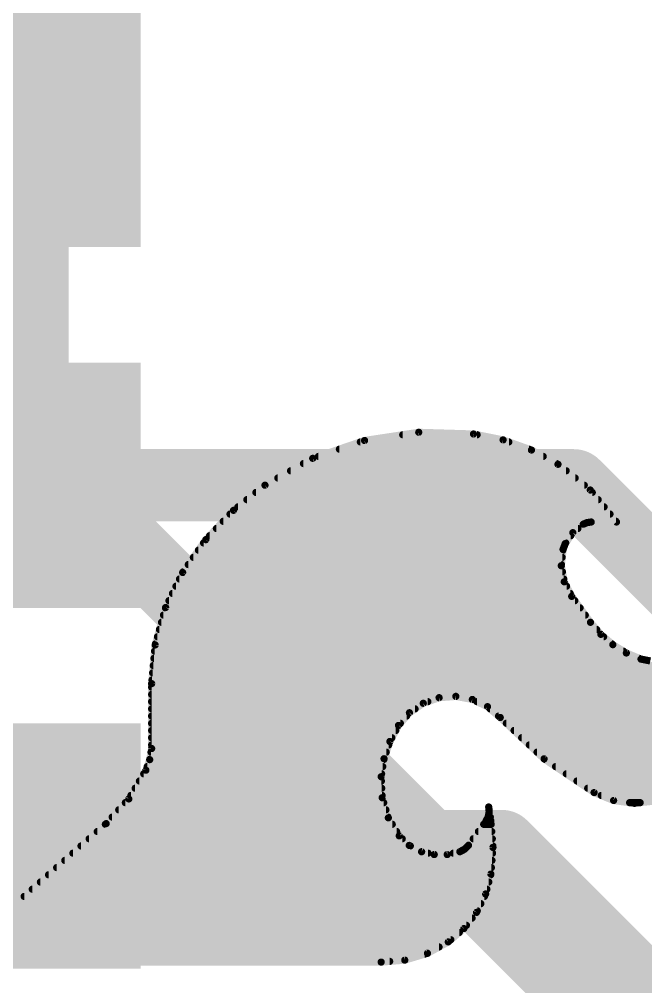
# Model space of a CAD drawing. Extents: x 0 to 108, y -13 to 32.
# Drawn here: x 16.464 to 18.668, y 12.84 to 16.245 of the extents above; entities that cross this region are included whole.
import ezdxf

# ---------------------------------------------------------------- set-up
doc = ezdxf.new("R2010")
doc.units = 0
for name, color, linetype in [('1', 12, 'CONTINUOUS'), ('16', 132, 'CONTINUOUS'), ('22', 40, 'CONTINUOUS'), ('29', 253, 'CONTINUOUS'), ('31', 253, 'CONTINUOUS')]:
    doc.layers.add(name, color=color, linetype=linetype)

# ---------------------------------------------------------------- blocks, each defined once
blk = doc.blocks.new('RECT')
blk.add_solid([(-0.5, -0.5), (0.5, -0.5), (-0.5, 0.5), (0.5, 0.5)])

msp = doc.modelspace()

# ---------------------------------------------------------------- linework, layer by layer
at = {"layer": '1', "const_width": 0.254}
for points in [[(18.415, 14.605), (15.7734, 14.605)], [(20.701, 12.319), (18.415, 14.605)], [(18.161, 13.335), (15.7734, 13.335)], [(18.923, 12.573), (18.161, 13.335)]]:
    msp.add_lwpolyline(points, dxfattribs=at)
at = {"layer": '1', "const_width": 0.127}
for points in [[(18.4599, 14.6499, 1), (18.3701, 14.5601)], [(18.415, 14.5415, 1), (18.415, 14.6685)], [(18.2059, 13.3799, 1), (18.1161, 13.2901)], [(18.161, 13.2715, 1), (18.161, 13.3985)]]:
    msp.add_lwpolyline(points, format="xyb", dxfattribs=at)
at = {"layer": '16', "const_width": 0.254}
for points in [[(16.51, 14.732), (16.51, 29.21)], [(18.923, 12.319), (16.51, 14.732)]]:
    msp.add_lwpolyline(points, dxfattribs=at)
at = {"layer": '16', "const_width": 0.127}
for points in [[(16.5549, 14.7769, 1), (16.4651, 14.6871)], [(16.4465, 14.732, 1), (16.5735, 14.732)]]:
    msp.add_lwpolyline(points, format="xyb", dxfattribs=at)
at = {"layer": '22', "const_width": 0.0254}
for points in [[(17.6784, 14.7625), (17.8691, 14.7913)], [(17.8127, 14.7828), (18.0745, 14.7828)], [(17.8691, 14.7913), (18.0619, 14.7853)], [(18.0619, 14.7853), (18.1659, 14.7646)], [(17.496, 14.6997), (17.6784, 14.7625)], [(17.6636, 14.7574), (18.1861, 14.7574)], [(18.1659, 14.7646), (18.2657, 14.7288)], [(17.3279, 14.605), (17.496, 14.6997)], [(17.5161, 14.7066), (18.3071, 14.7066)], [(17.5899, 14.732), (18.2569, 14.732)], [(18.2657, 14.7288), (18.3591, 14.6787)], [(17.4632, 14.6812), (18.3544, 14.6812)], [(18.3591, 14.6787), (18.4728, 14.5881)], [(17.4181, 14.6558), (18.3878, 14.6558)], [(17.2172, 14.5166), (17.3279, 14.605)], [(17.3279, 14.605), (18.4516, 14.605)], [(17.373, 14.6304), (18.4197, 14.6304)], [(17.2961, 14.5796), (18.4797, 14.5796)], [(18.4728, 14.5881), (18.5649, 14.4755)], [(17.2643, 14.5542), (18.5005, 14.5542)], [(17.12, 14.4134), (17.2172, 14.5166)], [(17.2048, 14.5034), (18.5421, 14.5034)], [(17.2325, 14.5288), (18.5213, 14.5288)], [(17.1809, 14.478), (18.5629, 14.478)], [(18.448, 14.4678), (18.4113, 14.4381)], [(18.4615, 14.4735), (18.448, 14.4678)], [(18.476, 14.4755), (18.4615, 14.4735)], [(18.5649, 14.4755), (18.476, 14.4755)], [(17.133, 14.4272), (18.4038, 14.4272)], [(17.1569, 14.4526), (18.4292, 14.4526)], [(18.4113, 14.4381), (18.3845, 14.3993)], [(17.0383, 14.2977), (17.12, 14.4134)], [(17.1118, 14.4018), (18.3862, 14.4018)], [(18.3845, 14.3993), (18.3769, 14.3789)], [(17.0939, 14.3764), (18.3766, 14.3764)], [(18.3769, 14.3789), (18.3708, 14.3217)], [(17.058, 14.3256), (18.3712, 14.3256)], [(17.0759, 14.351), (18.3739, 14.351)], [(16.9783, 14.1747), (17.0383, 14.2977)], [(17.0401, 14.3002), (18.3747, 14.3002)], [(18.3708, 14.3217), (18.3812, 14.2651)], [(17.0271, 14.2748), (18.3794, 14.2748)], [(18.3812, 14.2651), (18.4074, 14.2138)], [(17.0024, 14.224), (18.4022, 14.224)], [(17.0147, 14.2494), (18.3892, 14.2494)], [(16.99, 14.1986), (18.4184, 14.1986)], [(18.4074, 14.2138), (18.4734, 14.1224)], [(16.9415, 14.0428), (16.9783, 14.1747)], [(16.9779, 14.1732), (18.4367, 14.1732)], [(16.9637, 14.1224), (18.4734, 14.1224)], [(16.9708, 14.1478), (18.4551, 14.1478)], [(18.4734, 14.1224), (18.5098, 14.08)], [(16.9566, 14.097), (18.4952, 14.097)], [(16.9495, 14.0716), (18.5196, 14.0716)], [(18.5098, 14.08), (18.5522, 14.0437)], [(16.9291, 13.9065), (16.9415, 14.0428)], [(16.9395, 14.0208), (18.5893, 14.0208)], [(16.9424, 14.0462), (18.5493, 14.0462)], [(18.5522, 14.0437), (18.5997, 14.0144)], [(16.9372, 13.9954), (18.6452, 13.9954)], [(18.5997, 14.0144), (18.6512, 13.9929)], [(18.6512, 13.9929), (18.6839, 13.9864)], [(16.9349, 13.97), (19.0211, 13.97)], [(16.9303, 13.9192), (19.019, 13.9192)], [(16.9326, 13.9446), (19.0209, 13.9446)], [(16.9291, 13.6779), (16.9291, 13.9065)], [(16.9291, 13.8938), (19.0171, 13.8938)], [(16.9291, 13.8684), (19.0142, 13.8684)], [(17.9407, 13.857), (17.885, 13.8374)], [(17.9996, 13.8616), (17.9407, 13.857)], [(18.0577, 13.8509), (17.9996, 13.8616)], [(18.111, 13.8254), (18.0577, 13.8509)], [(16.9291, 13.843), (17.9009, 13.843)], [(16.9291, 13.8176), (17.8561, 13.8176)], [(17.885, 13.8374), (17.8363, 13.804)], [(18.0741, 13.843), (19.0072, 13.843)], [(18.1559, 13.7871), (18.111, 13.8254)], [(18.1201, 13.8176), (19.0002, 13.8176)], [(16.9291, 13.7922), (17.8261, 13.7922)], [(17.8363, 13.804), (17.7978, 13.7592)], [(18.1499, 13.7922), (18.9932, 13.7922)], [(18.3103, 13.6416), (18.1559, 13.7871)], [(16.9291, 13.7668), (17.8043, 13.7668)], [(17.7978, 13.7592), (17.7674, 13.7028)], [(18.1774, 13.7668), (18.9813, 13.7668)], [(16.9291, 13.7414), (17.7882, 13.7414)], [(16.9291, 13.716), (17.7745, 13.716)], [(18.2044, 13.7414), (18.9687, 13.7414)], [(18.2313, 13.716), (18.956, 13.716)], [(16.9223, 13.6389), (16.9291, 13.6779)], [(16.9291, 13.6906), (17.7633, 13.6906)], [(17.7674, 13.7028), (17.7469, 13.6421)], [(18.2583, 13.6906), (18.9389, 13.6906)], [(16.9269, 13.6652), (17.7547, 13.6652)], [(18.2853, 13.6652), (18.9205, 13.6652)], [(16.9088, 13.6017), (16.9223, 13.6389)], [(16.9134, 13.6144), (17.7425, 13.6144)], [(16.9224, 13.6398), (17.7465, 13.6398)], [(17.7469, 13.6421), (17.7368, 13.5788)], [(18.4861, 13.523), (18.3103, 13.6416)], [(18.313, 13.6398), (18.9022, 13.6398)], [(18.3506, 13.6144), (18.8797, 13.6144)], [(16.8486, 13.5005), (16.9088, 13.6017)], [(16.9012, 13.589), (17.7384, 13.589)], [(17.7368, 13.5788), (17.7405, 13.5048)], [(18.3883, 13.589), (18.8556, 13.589)], [(16.8861, 13.5636), (17.7376, 13.5636)], [(18.4259, 13.5636), (18.8316, 13.5636)], [(16.8559, 13.5128), (17.7401, 13.5128)], [(16.871, 13.5382), (17.7388, 13.5382)], [(18.4636, 13.5382), (18.7961, 13.5382)], [(18.5548, 13.495), (18.4861, 13.523)], [(18.5112, 13.5128), (18.7514, 13.5128)], [(16.7691, 13.4137), (16.8486, 13.5005)], [(16.8366, 13.4874), (17.7458, 13.4874)], [(17.7405, 13.5048), (17.7621, 13.434)], [(18.6283, 13.4851), (18.5548, 13.495)], [(18.6112, 13.4874), (18.6482, 13.4874)], [(18.702, 13.4937), (18.6283, 13.4851)], [(16.8133, 13.462), (17.7535, 13.462)], [(18.1135, 13.4371), (18.117, 13.4545)], [(18.1153, 13.4722), (18.1229, 13.4239)], [(18.117, 13.4545), (18.1153, 13.4722)], [(18.1163, 13.462), (18.1169, 13.462)], [(16.2204, 12.9261), (16.7691, 13.4137)], [(16.7663, 13.4112), (17.7758, 13.4112)], [(16.7901, 13.4366), (17.7613, 13.4366)], [(17.7621, 13.434), (17.8003, 13.3706)], [(18.0442, 13.3375), (18.1051, 13.4214)], [(18.0977, 13.4112), (18.1239, 13.4112)], [(18.1051, 13.4214), (18.1135, 13.4371)], [(18.1133, 13.4366), (18.1209, 13.4366)], [(18.1229, 13.4239), (18.1303, 13.3299)], [(16.7377, 13.3858), (17.7911, 13.3858)], [(18.0793, 13.3858), (18.1259, 13.3858)], [(16.7091, 13.3604), (17.811, 13.3604)], [(17.8003, 13.3706), (17.8357, 13.3369)], [(18.0308, 13.3237), (18.0442, 13.3375)], [(18.0608, 13.3604), (18.1279, 13.3604)], [(16.652, 13.3096), (17.902, 13.3096)], [(16.6805, 13.335), (17.8394, 13.335)], [(17.8357, 13.3369), (17.8791, 13.3147)], [(17.8791, 13.3147), (17.9236, 13.3048)], [(17.9236, 13.3048), (17.9692, 13.3048)], [(17.9692, 13.3048), (18.0137, 13.3147)], [(17.9908, 13.3096), (18.1287, 13.3096)], [(18.0137, 13.3147), (18.0308, 13.3237)], [(18.0418, 13.335), (18.1299, 13.335)], [(18.1303, 13.3299), (18.1229, 13.2359)], [(16.6234, 13.2842), (18.1267, 13.2842)], [(16.5948, 13.2588), (18.1247, 13.2588)], [(18.1229, 13.2359), (18.1045, 13.166)], [(16.5376, 13.208), (18.1156, 13.208)], [(16.5662, 13.2334), (18.1222, 13.2334)], [(16.509, 13.1826), (18.1089, 13.1826)], [(16.4805, 13.1572), (18.1001, 13.1572)], [(18.1045, 13.166), (18.0724, 13.1012)], [(16.4233, 13.1064), (18.075, 13.1064)], [(16.4519, 13.1318), (18.0876, 13.1318)], [(18.0724, 13.1012), (18.028, 13.0442)], [(16.3947, 13.081), (18.0567, 13.081)], [(16.3661, 13.0556), (18.0369, 13.0556)], [(18.028, 13.0442), (17.973, 12.9972)], [(16.309, 13.0048), (17.9819, 13.0048)], [(16.3375, 13.0302), (18.0116, 13.0302)], [(17.973, 12.9972), (17.8998, 12.9571)], [(16.2804, 12.9794), (17.9405, 12.9794)], [(16.2232, 12.9286), (17.7667, 12.9286)], [(16.2518, 12.954), (17.8895, 12.954)], [(17.8199, 12.9331), (17.7368, 12.9261)], [(17.8998, 12.9571), (17.8199, 12.9331)], [(17.7368, 12.9261), (16.2204, 12.9261)]]:
    msp.add_lwpolyline(points, dxfattribs=at)
at = {"layer": '22', "const_width": 0.0127}
for points in [[(17.8127, 14.7891, 1), (17.8127, 14.7765)], [(17.8693, 14.7977, 1), (17.8689, 14.785)], [(17.87, 14.7851, 1), (17.8681, 14.7976)], [(18.0631, 14.7915, 1), (18.0607, 14.7791)], [(18.0617, 14.779, 1), (18.0621, 14.7916)], [(18.0745, 14.7765, 1), (18.0745, 14.7891)], [(17.6636, 14.7637, 1), (17.6636, 14.7511)], [(17.6774, 14.7688, 1), (17.6793, 14.7562)], [(17.6804, 14.7565, 1), (17.6763, 14.7685)], [(18.168, 14.7706, 1), (18.1637, 14.7587)], [(18.1646, 14.7584, 1), (18.1671, 14.7709)], [(18.1861, 14.7511, 1), (18.1861, 14.7637)], [(17.4991, 14.6941, 1), (17.4929, 14.7052)], [(17.5161, 14.7129, 1), (17.5161, 14.7003)], [(17.5899, 14.7384, 1), (17.5899, 14.7257)], [(18.2569, 14.7257, 1), (18.2569, 14.7384)], [(18.2687, 14.7344, 1), (18.2627, 14.7232)], [(18.2635, 14.7229, 1), (18.2678, 14.7348)], [(18.3071, 14.7003, 1), (18.3071, 14.7129)], [(17.4632, 14.6875, 1), (17.4632, 14.6749)], [(17.4939, 14.7057, 1), (17.498, 14.6937)], [(18.3631, 14.6837, 1), (18.3551, 14.6737)], [(18.3544, 14.6749, 1), (18.3544, 14.6875)], [(18.3561, 14.6731, 1), (18.3621, 14.6843)], [(17.4181, 14.6622, 1), (17.4181, 14.6495)], [(18.3878, 14.6495, 1), (18.3878, 14.6622)], [(17.3279, 14.6113, 1), (17.3279, 14.5987)], [(17.3248, 14.6105, 1), (17.331, 14.5995)], [(17.3319, 14.6, 1), (17.3239, 14.61)], [(17.373, 14.6367, 1), (17.373, 14.6241)], [(18.4197, 14.6241, 1), (18.4197, 14.6367)], [(18.4516, 14.5987, 1), (18.4516, 14.6113)], [(17.2961, 14.586, 1), (17.2961, 14.5733)], [(18.4777, 14.5921, 1), (18.4679, 14.584)], [(18.4689, 14.5831, 1), (18.4768, 14.593)], [(18.4797, 14.5733, 1), (18.4797, 14.586)], [(17.2643, 14.5606, 1), (17.2643, 14.5479)], [(18.5005, 14.5479, 1), (18.5005, 14.5606)], [(17.2048, 14.5098, 1), (17.2048, 14.4971)], [(17.2132, 14.5215, 1), (17.2212, 14.5116)], [(17.2218, 14.5122, 1), (17.2126, 14.5209)], [(17.2325, 14.5351, 1), (17.2325, 14.5225)], [(18.5213, 14.5225, 1), (18.5213, 14.5351)], [(18.5421, 14.4971, 1), (18.5421, 14.5098)], [(17.1809, 14.4844, 1), (17.1809, 14.4717)], [(18.4455, 14.4736, 1), (18.4505, 14.462)], [(18.452, 14.4629, 1), (18.444, 14.4727)], [(18.4606, 14.4798, 1), (18.4623, 14.4672)], [(18.464, 14.4677, 1), (18.459, 14.4794)], [(18.476, 14.4818, 1), (18.476, 14.4692)], [(18.4769, 14.4692, 1), (18.4751, 14.4818)], [(18.56, 14.4715, 1), (18.5698, 14.4795)], [(18.5629, 14.4717, 1), (18.5629, 14.4844)], [(18.5649, 14.4692, 1), (18.5649, 14.4818)], [(17.133, 14.4336, 1), (17.133, 14.4209)], [(17.1569, 14.4589, 1), (17.1569, 14.4463)], [(18.4038, 14.4209, 1), (18.4038, 14.4336)], [(18.4073, 14.4431, 1), (18.4153, 14.4332)], [(18.4165, 14.4345, 1), (18.4061, 14.4417)], [(18.4292, 14.4463, 1), (18.4292, 14.4589)], [(17.1118, 14.4082, 1), (17.1118, 14.3955)], [(17.1154, 14.4178, 1), (17.1247, 14.4091)], [(17.1252, 14.4098, 1), (17.1148, 14.4171)], [(18.3793, 14.4029, 1), (18.3897, 14.3957)], [(18.3905, 14.3971, 1), (18.3785, 14.4015)], [(18.3862, 14.3955, 1), (18.3862, 14.4082)], [(17.0939, 14.3827, 1), (17.0939, 14.3701)], [(18.3832, 14.3782, 1), (18.3706, 14.3796)], [(18.3709, 14.3811, 1), (18.3829, 14.3767)], [(18.3766, 14.3701, 1), (18.3766, 14.3827)], [(17.058, 14.332, 1), (17.058, 14.3193)], [(17.0759, 14.3574, 1), (17.0759, 14.3447)], [(18.3712, 14.3193, 1), (18.3712, 14.332)], [(18.3739, 14.3447, 1), (18.3739, 14.3574)], [(17.0331, 14.3014, 1), (17.0435, 14.294)], [(17.044, 14.2949, 1), (17.0326, 14.3005)], [(17.0401, 14.3065, 1), (17.0401, 14.2939)], [(18.377, 14.3228, 1), (18.3645, 14.3205)], [(18.3644, 14.3223, 1), (18.3771, 14.321)], [(18.3747, 14.2939, 1), (18.3747, 14.3065)], [(17.0271, 14.2812, 1), (17.0271, 14.2685)], [(18.3869, 14.268, 1), (18.3756, 14.2622)], [(18.375, 14.2639, 1), (18.3875, 14.2662)], [(18.3794, 14.2685, 1), (18.3794, 14.2812)], [(17.0024, 14.2303, 1), (17.0024, 14.2177)], [(17.0147, 14.2558, 1), (17.0147, 14.2431)], [(18.3892, 14.2431, 1), (18.3892, 14.2558)], [(18.4022, 14.2177, 1), (18.4022, 14.2303)], [(16.99, 14.205, 1), (16.99, 14.1923)], [(18.4125, 14.2175, 1), (18.4023, 14.2101)], [(18.4017, 14.2109, 1), (18.4131, 14.2167)], [(18.4184, 14.1923, 1), (18.4184, 14.205)], [(16.9779, 14.1796, 1), (16.9779, 14.1669)], [(16.9726, 14.1774, 1), (16.984, 14.1719)], [(16.9844, 14.173, 1), (16.9722, 14.1764)], [(18.4367, 14.1669, 1), (18.4367, 14.1796)], [(16.9637, 14.1288, 1), (16.9637, 14.1161)], [(16.9708, 14.1541, 1), (16.9708, 14.1415)], [(18.4551, 14.1415, 1), (18.4551, 14.1541)], [(18.4782, 14.1265, 1), (18.4686, 14.1183)], [(18.4734, 14.1161, 1), (18.4734, 14.1288)], [(16.9566, 14.1034, 1), (16.9566, 14.0907)], [(18.4683, 14.1187, 1), (18.4785, 14.1261)], [(18.4952, 14.0907, 1), (18.4952, 14.1034)], [(16.9495, 14.0779, 1), (16.9495, 14.0653)], [(18.5139, 14.0849, 1), (18.5057, 14.0752)], [(18.505, 14.0759, 1), (18.5146, 14.0842)], [(18.5196, 14.0653, 1), (18.5196, 14.0779)], [(16.9395, 14.0272, 1), (16.9395, 14.0145)], [(16.9478, 14.0422, 1), (16.9352, 14.0434)], [(16.9354, 14.0445, 1), (16.9476, 14.0411)], [(16.9424, 14.0526, 1), (16.9424, 14.0399)], [(18.5555, 14.0491, 1), (18.5489, 14.0383)], [(18.5481, 14.0389, 1), (18.5563, 14.0485)], [(18.5493, 14.0399, 1), (18.5493, 14.0526)], [(18.5893, 14.0145, 1), (18.5893, 14.0272)], [(16.9372, 14.0017, 1), (16.9372, 13.9891)], [(18.6021, 14.0202, 1), (18.5972, 14.0085)], [(18.5964, 14.009, 1), (18.603, 14.0198)], [(18.6524, 13.9991, 1), (18.65, 13.9867)], [(18.6452, 13.9891, 1), (18.6452, 14.0017)], [(18.6488, 13.987, 1), (18.6536, 13.9988)], [(16.9349, 13.9764, 1), (16.9349, 13.9637)], [(16.9303, 13.9255, 1), (16.9303, 13.9129)], [(16.9326, 13.951, 1), (16.9326, 13.9383)], [(16.9355, 13.9065, 1), (16.9228, 13.9065)], [(16.9228, 13.9071, 1), (16.9354, 13.9059)], [(16.9291, 13.9002, 1), (16.9291, 13.8875)], [(16.9291, 13.8748, 1), (16.9291, 13.8621)], [(17.9402, 13.8634, 1), (17.9412, 13.8507)], [(17.9428, 13.8511, 1), (17.9386, 13.863)], [(18.0007, 13.8679, 1), (17.9984, 13.8554)], [(18.0001, 13.8553, 1), (17.9991, 13.868)], [(18.0604, 13.8566, 1), (18.0549, 13.8451)], [(18.0565, 13.8446, 1), (18.0588, 13.8571)], [(16.9291, 13.8493, 1), (16.9291, 13.8367)], [(16.9291, 13.8239, 1), (16.9291, 13.8113)], [(17.8561, 13.8113, 1), (17.8561, 13.8239)], [(17.8829, 13.8434, 1), (17.8871, 13.8314)], [(17.8886, 13.8322, 1), (17.8814, 13.8426)], [(17.9009, 13.8367, 1), (17.9009, 13.8493)], [(18.0741, 13.8493, 1), (18.0741, 13.8367)], [(18.1151, 13.8303, 1), (18.1068, 13.8206)], [(18.1082, 13.8197, 1), (18.1137, 13.8312)], [(18.1201, 13.8239, 1), (18.1201, 13.8113)], [(16.9291, 13.7986, 1), (16.9291, 13.7859)], [(17.8261, 13.7859, 1), (17.8261, 13.7986)], [(17.8327, 13.8093, 1), (17.8398, 13.7988)], [(17.8411, 13.7999, 1), (17.8314, 13.8082)], [(18.1499, 13.7986, 1), (18.1499, 13.7859)], [(18.1603, 13.7917, 1), (18.1515, 13.7825)], [(18.1518, 13.7823, 1), (18.16, 13.7919)], [(16.9291, 13.7731, 1), (16.9291, 13.7605)], [(17.793, 13.7633, 1), (17.8026, 13.7551)], [(17.8034, 13.7562, 1), (17.7922, 13.7622)], [(17.8043, 13.7605, 1), (17.8043, 13.7731)], [(18.1774, 13.7731, 1), (18.1774, 13.7605)], [(16.9291, 13.7477, 1), (16.9291, 13.7351)], [(16.9291, 13.7224, 1), (16.9291, 13.7097)], [(17.7745, 13.7097, 1), (17.7745, 13.7224)], [(17.7882, 13.7351, 1), (17.7882, 13.7477)], [(18.2044, 13.7477, 1), (18.2044, 13.7351)], [(18.2313, 13.7224, 1), (18.2313, 13.7097)], [(16.9291, 13.6969, 1), (16.9291, 13.6843)], [(16.9354, 13.6768, 1), (16.9228, 13.679)], [(17.7618, 13.7058, 1), (17.773, 13.6998)], [(17.7734, 13.7008, 1), (17.7614, 13.7048)], [(17.7633, 13.6843, 1), (17.7633, 13.6969)], [(18.2583, 13.6969, 1), (18.2583, 13.6843)], [(16.9269, 13.6715, 1), (16.9269, 13.6589)], [(16.9228, 13.6779, 1), (16.9355, 13.6779)], [(17.7547, 13.6589, 1), (17.7547, 13.6715)], [(18.2853, 13.6715, 1), (18.2853, 13.6589)], [(16.9134, 13.6207, 1), (16.9134, 13.6081)], [(16.916, 13.64, 1), (16.9285, 13.6378)], [(16.9224, 13.6462, 1), (16.9224, 13.6335)], [(16.9282, 13.6368, 1), (16.9163, 13.6411)], [(17.7409, 13.6441, 1), (17.7529, 13.6401)], [(17.7531, 13.6411, 1), (17.7406, 13.6431)], [(17.7425, 13.6081, 1), (17.7425, 13.6207)], [(17.7465, 13.6335, 1), (17.7465, 13.6462)], [(18.3138, 13.6469, 1), (18.3067, 13.6364)], [(18.3059, 13.637, 1), (18.3146, 13.6462)], [(18.313, 13.6462, 1), (18.313, 13.6335)], [(18.3506, 13.6207, 1), (18.3506, 13.6081)], [(16.9012, 13.5953, 1), (16.9012, 13.5827)], [(16.9028, 13.6039, 1), (16.9148, 13.5995)], [(16.9143, 13.5985, 1), (16.9033, 13.6049)], [(17.7431, 13.5791, 1), (17.7305, 13.5785)], [(17.7384, 13.5827, 1), (17.7384, 13.5953)], [(18.3883, 13.5953, 1), (18.3883, 13.5827)], [(16.8861, 13.57, 1), (16.8861, 13.5573)], [(17.7305, 13.5798, 1), (17.7431, 13.5778)], [(17.7376, 13.5573, 1), (17.7376, 13.57)], [(18.4259, 13.57, 1), (18.4259, 13.5573)], [(16.8559, 13.5191, 1), (16.8559, 13.5065)], [(16.871, 13.5445, 1), (16.871, 13.5319)], [(17.7388, 13.5319, 1), (17.7388, 13.5445)], [(17.7401, 13.5065, 1), (17.7401, 13.5191)], [(18.4636, 13.5445, 1), (18.4636, 13.5319)], [(18.4885, 13.5289, 1), (18.4837, 13.5171)], [(18.4825, 13.5177, 1), (18.4897, 13.5283)], [(18.5112, 13.5191, 1), (18.5112, 13.5065)], [(16.8366, 13.4938, 1), (16.8366, 13.4811)], [(16.8432, 13.5038, 1), (16.8541, 13.4973)], [(16.8533, 13.4962, 1), (16.8439, 13.5048)], [(17.7465, 13.5067, 1), (17.7344, 13.503)], [(17.7341, 13.5045, 1), (17.7468, 13.5052)], [(17.7458, 13.4811, 1), (17.7458, 13.4938)], [(18.5557, 13.5013, 1), (18.554, 13.4887)], [(18.5524, 13.4892, 1), (18.5572, 13.5009)], [(18.6112, 13.4938, 1), (18.6112, 13.4811)], [(18.6276, 13.4914, 1), (18.6291, 13.4788)], [(18.6275, 13.4788, 1), (18.6292, 13.4914)], [(18.6482, 13.4811, 1), (18.6482, 13.4938)], [(16.8133, 13.4684, 1), (16.8133, 13.4557)], [(17.7535, 13.4557, 1), (17.7535, 13.4684)], [(18.1216, 13.4732, 1), (18.109, 13.4712)], [(18.1216, 13.4728, 1), (18.109, 13.4716)], [(18.1163, 13.4684, 1), (18.1163, 13.4557)], [(18.1232, 13.4532, 1), (18.1108, 13.4558)], [(18.1107, 13.4539, 1), (18.1233, 13.4551)], [(18.1169, 13.4557, 1), (18.1169, 13.4684)], [(16.7663, 13.4176, 1), (16.7663, 13.4049)], [(16.7644, 13.418, 1), (16.7738, 13.4094)], [(16.7733, 13.409, 1), (16.7649, 13.4184)], [(16.7901, 13.4429, 1), (16.7901, 13.4303)], [(17.7675, 13.4373, 1), (17.7566, 13.4307)], [(17.756, 13.4322, 1), (17.7682, 13.4359)], [(17.7613, 13.4303, 1), (17.7613, 13.4429)], [(17.7758, 13.4049, 1), (17.7758, 13.4176)], [(18.0977, 13.4176, 1), (18.0977, 13.4049)], [(18.0995, 13.4244, 1), (18.1107, 13.4184)], [(18.1102, 13.4177, 1), (18.1, 13.4251)], [(18.1133, 13.4429, 1), (18.1133, 13.4303)], [(18.1073, 13.4383, 1), (18.1197, 13.4358)], [(18.1191, 13.4341, 1), (18.1079, 13.4401)], [(18.1292, 13.4244, 1), (18.1166, 13.4234)], [(18.1166, 13.4229, 1), (18.1292, 13.4249)], [(18.1209, 13.4303, 1), (18.1209, 13.4429)], [(18.1239, 13.4049, 1), (18.1239, 13.4176)], [(16.7377, 13.3922, 1), (16.7377, 13.3795)], [(17.7911, 13.3795, 1), (17.7911, 13.3922)], [(18.0793, 13.3922, 1), (18.0793, 13.3795)], [(18.1259, 13.3795, 1), (18.1259, 13.3922)], [(16.7091, 13.3667, 1), (16.7091, 13.3541)], [(17.8047, 13.3752, 1), (17.7959, 13.366)], [(17.7949, 13.3673, 1), (17.8057, 13.3739)], [(17.811, 13.3541, 1), (17.811, 13.3667)], [(18.0487, 13.3331, 1), (18.0397, 13.3419)], [(18.0608, 13.3667, 1), (18.0608, 13.3541)], [(18.1279, 13.3541, 1), (18.1279, 13.3667)], [(16.652, 13.316, 1), (16.652, 13.3033)], [(16.6805, 13.3414, 1), (16.6805, 13.3287)], [(17.8385, 13.3426, 1), (17.8328, 13.3313)], [(17.8313, 13.3323, 1), (17.84, 13.3415)], [(17.8394, 13.3287, 1), (17.8394, 13.3414)], [(17.8805, 13.3209, 1), (17.8777, 13.3085)], [(17.8762, 13.309, 1), (17.882, 13.3204)], [(17.902, 13.3033, 1), (17.902, 13.316)], [(17.9236, 13.3111, 1), (17.9236, 13.2984)], [(17.9222, 13.2986, 1), (17.925, 13.311)], [(17.9678, 13.311, 1), (17.9706, 13.2986)], [(17.9692, 13.2984, 1), (17.9692, 13.3111)], [(17.9908, 13.316, 1), (17.9908, 13.3033)], [(18.0107, 13.3203, 1), (18.0167, 13.3091)], [(18.0151, 13.3085, 1), (18.0123, 13.3209)], [(18.0262, 13.3281, 1), (18.0353, 13.3193)], [(18.0337, 13.3181, 1), (18.0278, 13.3293)], [(18.0418, 13.3414, 1), (18.0418, 13.3287)], [(18.0391, 13.3412, 1), (18.0493, 13.3338)], [(18.1366, 13.3294, 1), (18.1239, 13.3304)], [(18.1239, 13.3294, 1), (18.1366, 13.3304)], [(18.1287, 13.3033, 1), (18.1287, 13.316)], [(18.1299, 13.3287, 1), (18.1299, 13.3414)], [(16.6234, 13.2905, 1), (16.6234, 13.2779)], [(18.1267, 13.2779, 1), (18.1267, 13.2905)], [(16.5948, 13.2652, 1), (16.5948, 13.2525)], [(18.129, 13.2343, 1), (18.1168, 13.2375)], [(18.1247, 13.2525, 1), (18.1247, 13.2652)], [(16.5376, 13.2143, 1), (16.5376, 13.2017)], [(16.5662, 13.2398, 1), (16.5662, 13.2271)], [(18.1156, 13.2017, 1), (18.1156, 13.2143)], [(18.1166, 13.2364, 1), (18.1292, 13.2354)], [(18.1222, 13.2271, 1), (18.1222, 13.2398)], [(16.509, 13.189, 1), (16.509, 13.1763)], [(18.1089, 13.1763, 1), (18.1089, 13.189)], [(16.4805, 13.1636, 1), (16.4805, 13.1509)], [(18.0983, 13.1676, 1), (18.1106, 13.1644)], [(18.1102, 13.1632, 1), (18.0988, 13.1688)], [(18.1001, 13.1509, 1), (18.1001, 13.1636)], [(18.0774, 13.0973, 1), (18.0674, 13.1051)], [(18.075, 13.1001, 1), (18.075, 13.1128)], [(18.0876, 13.1255, 1), (18.0876, 13.1381)], [(18.0567, 13.0747, 1), (18.0567, 13.0874)], [(18.0667, 13.104, 1), (18.0781, 13.0984)], [(18.023, 13.0481, 1), (18.033, 13.0403)], [(18.0321, 13.0393, 1), (18.0239, 13.049)], [(18.0369, 13.0493, 1), (18.0369, 13.0619)], [(17.9761, 12.9916, 1), (17.9699, 13.0028)], [(17.9819, 12.9985, 1), (17.9819, 13.0112)], [(18.0116, 13.0239, 1), (18.0116, 13.0366)], [(17.9405, 12.9731, 1), (17.9405, 12.9857)], [(17.9689, 13.002, 1), (17.9771, 12.9924)], [(17.7667, 12.9223, 1), (17.7667, 12.935)], [(17.8181, 12.9391, 1), (17.8218, 12.927)], [(17.8205, 12.9267, 1), (17.8194, 12.9394)], [(17.8895, 12.9477, 1), (17.8895, 12.9604)], [(17.8968, 12.9627, 1), (17.9029, 12.9515)], [(17.9017, 12.951, 1), (17.898, 12.9632)], [(17.7363, 12.9324, 1), (17.7373, 12.9198)], [(17.7368, 12.9198, 1), (17.7368, 12.9324)]]:
    msp.add_lwpolyline(points, format="xyb", dxfattribs=at)

# ---------------------------------------------------------------- block references
at = {"layer": '1', "xscale": 0.6604, "yscale": 2.032, "rotation": 270}
for p in [(15.7734, 15.875), (15.7734, 14.605), (15.7734, 13.335)]:
    msp.add_blockref('RECT', p, dxfattribs=at)
at = {"layer": '29', "xscale": 0.8636, "yscale": 2.2352, "rotation": 270}
for p in [(15.7734, 15.875), (15.7734, 14.605), (15.7734, 13.335)]:
    msp.add_blockref('RECT', p, dxfattribs=at)
at = {"layer": '31', "xscale": 0.6604, "yscale": 2.032, "rotation": 270}
for p in [(15.7734, 15.875), (15.7734, 14.605), (15.7734, 13.335)]:
    msp.add_blockref('RECT', p, dxfattribs=at)

doc.saveas('drawing.dxf')
